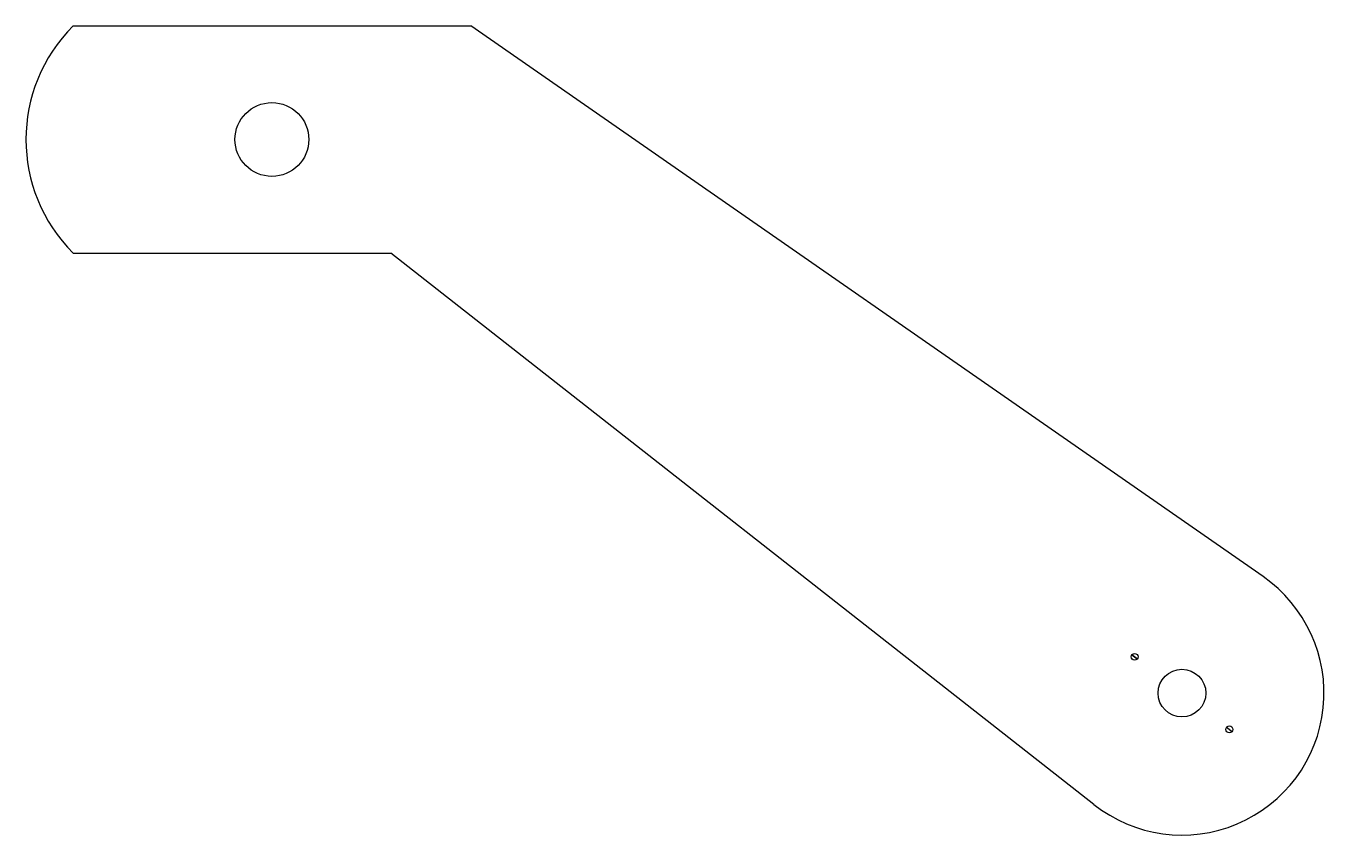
# Model space of a CAD drawing. Header units: millimetres. Extents: x -43 to 185, y -123 to 20.
import ezdxf

# ---------------------------------------------------------------- set-up
doc = ezdxf.new("R2010")
doc.units = ezdxf.units.MM
doc.linetypes.add('CENTERX2', pattern=[20.32, 12.7, -2.54, 2.54, -2.54])

msp = doc.modelspace()

# ---------------------------------------------------------------- linework, layer by layer
at = {"color": 7, "linetype": 'Continuous'}
for p, q in [((-35, 20), (35, 20)), ((174.45, -76.98), (35, 20)), ((-35, -20), (20.92, -20)), ((144.66, -117.11), (20.92, -20))]:
    msp.add_line(p, q, dxfattribs=at)
at = {"color": 7, "linetype": 'CENTERX2'}
for p, q in [((152.31, -91.49), (151.36, -90.76)), ((151.36, -90.76), (152.31, -91.49)), ((168.03, -103.53), (168.99, -104.26))]:
    msp.add_line(p, q, dxfattribs=at)
at = {"color": 7, "linetype": 'Continuous'}
for centre, radius in [((0, 0), 6.5), ((151.84, -91.12), 0.6), ((160.17, -97.51), 4.2), ((168.51, -103.89), 0.6)]:
    msp.add_circle(centre, radius, dxfattribs=at)
for centre, radius, start, end in [((-15, 0), 28.28, 135, 225), ((160.17, -97.51), 25, 231.652, 55.1818)]:
    msp.add_arc(centre, radius, start, end, dxfattribs=at)

doc.saveas('drawing.dxf')
